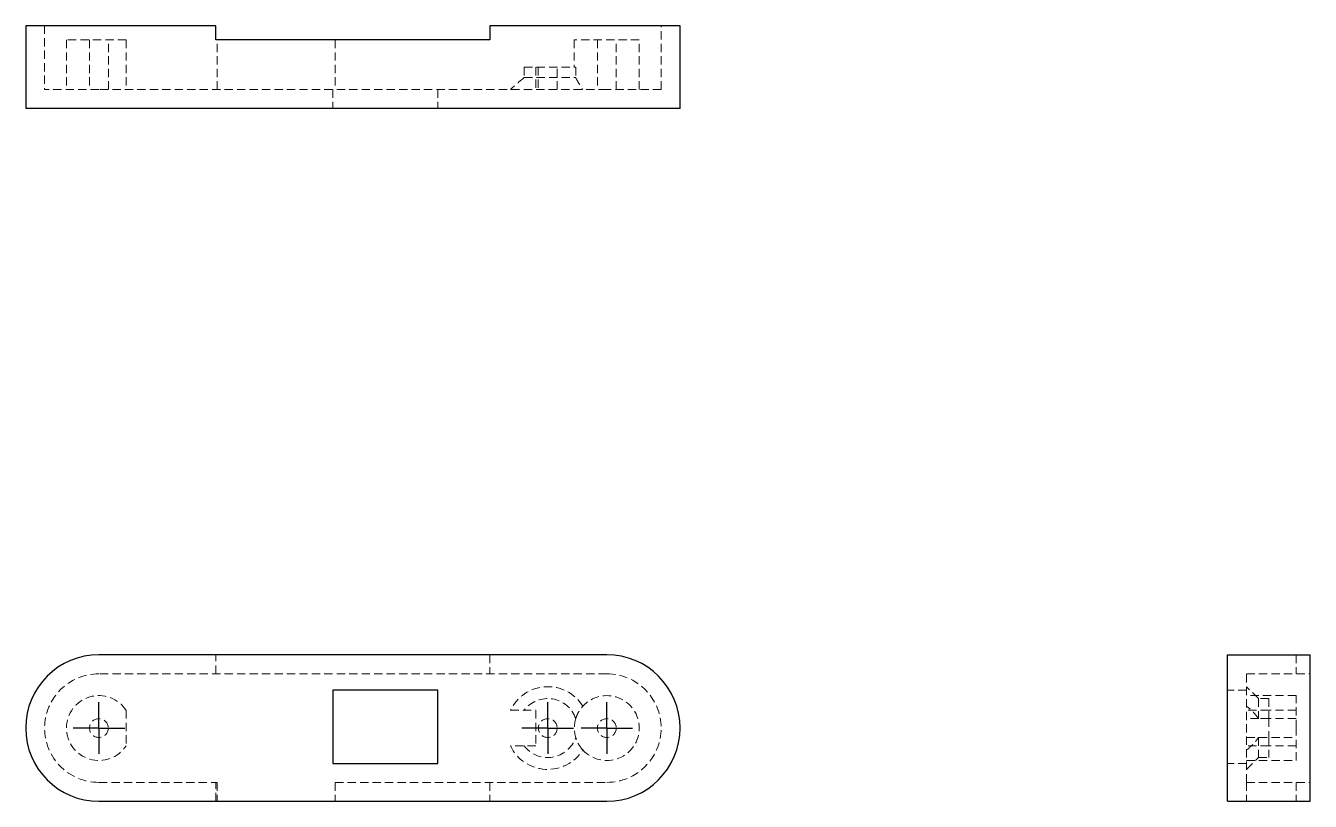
# Model space of a CAD drawing. Header units: millimetres. Extents: x 33 to 229, y 46 to 164.
import ezdxf

# ---------------------------------------------------------------- set-up
doc = ezdxf.new("R2010")
doc.units = ezdxf.units.MM
doc.linetypes.add('HIDDEN', pattern=[1.905, 1.27, -0.635])
doc.layers.add('10', color=7, linetype='Continuous')

# ---------------------------------------------------------------- blocks, each defined once
blk = doc.blocks.new('SW_CENTERMARKSYMBOL_0')
at = {"layer": '10', "color": 0}
for p, q in [((0, 2.5), (0, 3.94)), ((0, 0), (0, 2.5)), ((-2.5, 0), (-3.94, 0)), ((0, 0), (-2.5, 0)), ((0, 0), (0, -2.5)), ((0, 0), (2.5, 0)), ((2.5, 0), (3.94, 0)), ((0, -2.5), (0, -3.94))]:
    blk.add_line(p, q, dxfattribs=at)
blk = doc.blocks.new('SW_CENTERMARKSYMBOL_1')
at = {"layer": '10', "color": 0}
for p, q in [((0, 2.5), (0, 3.94)), ((0, 0), (0, 2.5)), ((-2.5, 0), (-3.94, 0)), ((0, 0), (-2.5, 0)), ((0, 0), (0, -2.5)), ((0, 0), (2.5, 0)), ((2.5, 0), (3.94, 0)), ((0, -2.5), (0, -3.94))]:
    blk.add_line(p, q, dxfattribs=at)
blk = doc.blocks.new('SW_CENTERMARKSYMBOL_2')
at = {"layer": '10', "color": 0}
for p, q in [((0, 2.5), (0, 3.94)), ((0, 0), (0, 2.5)), ((-2.5, 0), (-3.94, 0)), ((0, 0), (-2.5, 0)), ((0, 0), (0, -2.5)), ((0, 0), (2.5, 0)), ((2.5, 0), (3.94, 0)), ((0, -2.5), (0, -3.94))]:
    blk.add_line(p, q, dxfattribs=at)

msp = doc.modelspace()

# ---------------------------------------------------------------- linework, layer by layer
at = {"color": 7, "linetype": 'Continuous', "lineweight": 25}
for p, q in [((33, 164.32), (33, 151.68)), ((44.19, 164.32), (33, 164.32)), ((62.06, 164.32), (44.19, 164.32)), ((62.06, 162.15), (62.06, 164.32)), ((121.81, 164.32), (103.94, 164.32)), ((103.94, 164.32), (103.94, 162.15)), ((133, 164.32), (121.81, 164.32)), ((133, 151.68), (133, 164.32)), ((103.94, 162.15), (62.06, 162.15)), ((44.19, 151.68), (33, 151.68)), ((121.81, 151.68), (44.19, 151.68)), ((133, 151.68), (121.81, 151.68)), ((121.81, 68.19), (44.19, 68.19)), ((216.68, 45.81), (216.68, 68.19)), ((216.68, 68.19), (229.32, 68.19)), ((229.32, 45.81), (229.32, 68.19)), ((79.93, 62.78), (79.93, 51.58)), ((96, 62.78), (79.93, 62.78)), ((96, 51.58), (96, 62.78)), ((79.93, 51.58), (96, 51.58)), ((44.19, 45.81), (121.81, 45.81)), ((216.68, 45.81), (229.32, 45.81))]:
    msp.add_line(p, q, dxfattribs=at)
at = {"color": 7, "linetype": 'HIDDEN', "lineweight": 18}
for p, q in [((35.89, 164.32), (35.89, 154.57)), ((130.11, 154.57), (130.11, 164.32)), ((48.35, 162.15), (39.23, 162.15)), ((39.23, 162.15), (39.23, 154.57)), ((42.75, 162.15), (42.75, 154.57)), ((45.64, 154.57), (45.64, 162.15)), ((48.35, 162.15), (48.35, 154.57)), ((62.24, 154.57), (62.24, 162.15)), ((80.29, 162.15), (80.29, 154.57)), ((126.77, 162.15), (116.84, 162.15)), ((116.84, 162.15), (116.84, 158)), ((120.36, 162.15), (120.36, 154.57)), ((123.25, 154.57), (123.25, 162.15)), ((126.77, 154.57), (126.77, 162.15)), ((109.17, 158), (109.17, 156.38)), ((109.17, 158), (117.06, 158)), ((110.98, 158), (110.98, 154.57)), ((111.34, 158), (111.34, 154.57)), ((114.23, 154.57), (114.23, 158)), ((117.06, 158), (117.06, 156.38)), ((109.17, 156.38), (117.06, 156.38)), ((44.19, 154.57), (35.89, 154.57)), ((121.81, 154.57), (44.19, 154.57)), ((79.93, 154.57), (79.93, 151.68)), ((96, 154.57), (96, 151.68)), ((130.11, 154.57), (121.81, 154.57)), ((62.06, 65.3), (62.06, 68.19)), ((103.94, 68.19), (103.94, 65.3)), ((227.15, 68.19), (227.15, 65.3)), ((121.81, 65.3), (44.19, 65.3)), ((219.57, 65.3), (229.32, 65.3)), ((219.57, 48.7), (219.57, 65.3)), ((221.38, 61.51), (219.57, 63.32)), ((219.57, 62.78), (216.68, 62.78)), ((227.15, 61.96), (219.57, 61.96)), ((221.38, 61.51), (221.38, 58.44)), ((223, 61.51), (221.38, 61.51)), ((223, 61.51), (223, 58.44)), ((227.15, 57), (227.15, 61.96)), ((48.35, 59.71), (48.35, 54.29)), ((107.08, 59.71), (110.98, 59.71)), ((110.98, 59.71), (110.98, 54.29)), ((223, 59.71), (219.57, 59.71)), ((227.15, 59.71), (223, 59.71)), ((227.15, 58.44), (219.57, 58.44)), ((223, 58.44), (221.38, 58.44)), ((223, 58.44), (223, 55.56)), ((227.15, 52.04), (227.15, 57)), ((219.57, 55.56), (227.15, 55.56)), ((221.38, 55.56), (223, 55.56)), ((221.38, 55.56), (221.38, 52.49)), ((223, 55.56), (223, 52.49)), ((110.98, 54.29), (107.08, 54.29)), ((223, 54.29), (219.57, 54.29)), ((227.15, 54.29), (223, 54.29)), ((219.57, 51.58), (216.68, 51.58)), ((219.57, 50.68), (221.38, 52.49)), ((219.57, 52.04), (227.15, 52.04)), ((221.38, 52.49), (223, 52.49)), ((44.19, 48.7), (62.24, 48.7)), ((62.06, 45.81), (62.06, 48.7)), ((62.24, 48.7), (62.24, 45.81)), ((80.29, 48.7), (121.81, 48.7)), ((80.29, 48.7), (80.29, 45.81)), ((103.94, 48.7), (103.94, 45.81)), ((219.57, 48.7), (229.32, 48.7)), ((219.57, 48.7), (219.57, 45.81)), ((227.15, 48.7), (227.15, 45.81))]:
    msp.add_line(p, q, dxfattribs=at)
for centre in [(44.19, 57), (112.78, 57), (121.81, 57)]:
    msp.add_circle(centre, 1.44, dxfattribs=at)
at = {"color": 7, "linetype": 'Continuous', "lineweight": 25}
for centre, start, end in [((44.19, 57), 90, 270), ((121.81, 57), 270, 90)]:
    msp.add_arc(centre, 11.19, start, end, dxfattribs=at)
at = {"color": 7, "linetype": 'HIDDEN', "lineweight": 18}
for centre, radius, start, end in [((44.19, 57), 8.3, 90, 270), ((121.81, 57), 8.3, 270, 90), ((112.78, 57), 6.32, 31.982, 154.6231), ((44.19, 57), 4.96, 33.0557, 326.9443), ((112.78, 57), 4.51, 18.6482, 143.1301), ((121.81, 57), 4.96, 222.3846, 137.6154), ((121.81, 57), 4.96, 163.1009, 196.8991), ((112.78, 57), 4.51, 216.8699, 341.3518), ((112.78, 57), 6.32, 205.3769, 328.018)]:
    msp.add_arc(centre, radius, start, end, dxfattribs=at)
msp.add_open_spline([(109.17, 156.38), (108.45, 155.8), (107.76, 155.19), (107.08, 154.57)], degree=3, dxfattribs=at)
for points, knots in [([(117.06, 156.38), (117.12, 156.25), (117.19, 156.12), (117.34, 155.84), (117.43, 155.69), (117.7, 155.23), (117.91, 154.9), (118.14, 154.57)], [0, 0, 0, 0, 0.25, 0.25, 0.5, 0.5, 1, 1, 1, 1]), ([(117.06, 58.44), (117.12, 58.64), (117.19, 58.83), (117.34, 59.17), (117.43, 59.34), (117.7, 59.81), (117.91, 60.09), (118.14, 60.35)], [0, 0, 0, 0, 0.25, 0.25, 0.5, 0.5, 1, 1, 1, 1]), ([(221.38, 58.44), (221.25, 58.64), (221.12, 58.83), (220.84, 59.17), (220.69, 59.34), (220.23, 59.81), (219.9, 60.09), (219.57, 60.35)], [0, 0, 0, 0, 0.25, 0.25, 0.5, 0.5, 1, 1, 1, 1]), ([(118.14, 53.65), (117.91, 53.91), (117.7, 54.19), (117.43, 54.66), (117.34, 54.82), (117.19, 55.17), (117.12, 55.36), (117.06, 55.56)], [0, 0, 0, 0, 0.5, 0.5, 0.75, 0.75, 1, 1, 1, 1]), ([(219.57, 53.65), (219.9, 53.91), (220.23, 54.19), (220.69, 54.66), (220.83, 54.82), (221.12, 55.17), (221.25, 55.36), (221.38, 55.56)], [0, 0, 0, 0, 0.5, 0.5, 0.75, 0.75, 1, 1, 1, 1])]:
    msp.add_open_spline(points, degree=3, knots=knots, dxfattribs=at)

# ---------------------------------------------------------------- block references
at = {"layer": '10'}
for name, p in [('SW_CENTERMARKSYMBOL_0', (44.19, 57)), ('SW_CENTERMARKSYMBOL_2', (112.78, 57)), ('SW_CENTERMARKSYMBOL_1', (121.81, 57))]:
    msp.add_blockref(name, p, dxfattribs=at)

doc.saveas('drawing.dxf')
